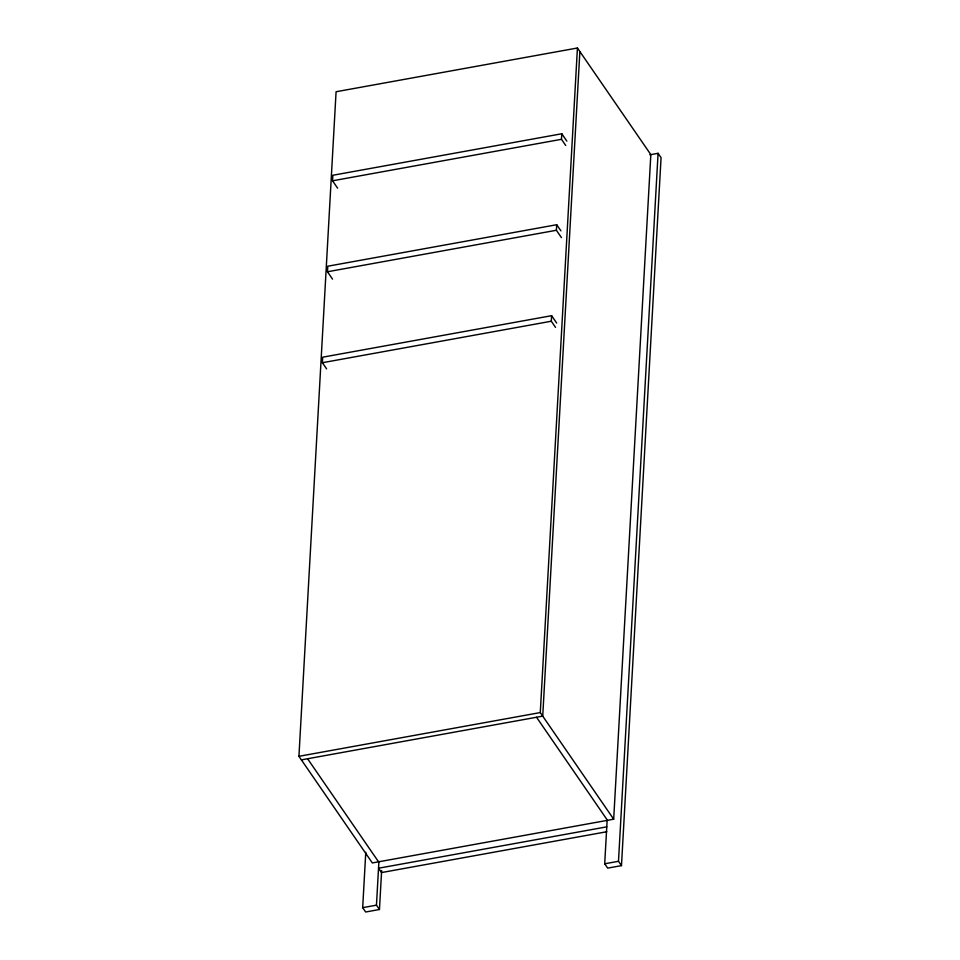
<?xml version="1.0" encoding="UTF-8"?>
<svg xmlns="http://www.w3.org/2000/svg" width="960" height="960" viewBox="0 0 960 960"><rect width="100%" height="100%" fill="white"/><g stroke="black" fill="none" stroke-linecap="round" stroke-linejoin="round"><path stroke-width="1.44" d="M298.932 756.312L336.084 91.74L577.428 48L650.832 154.62L613.68 819.204L372.336 862.944L298.932 756.312L540.276 712.572L613.68 819.204M326.604 368.856L322.38 362.724L322.692 357.18L551.616 315.684L556.68 323.052M332.532 279.12L327.468 271.764L327.768 266.22L556.704 224.724L560.928 230.856M337.62 188.16L332.544 180.804L332.856 175.26L561.792 133.764L566.856 141.132M381.636 870.588L379.452 909.504L365.664 912L362.676 907.656L365.772 852.276M379.452 909.504L376.464 905.16L378.912 861.384M555.528 327.36L551.304 321.228L551.616 315.684M561.456 237.624L556.392 230.268L556.704 224.724M565.704 145.44L561.48 139.308L561.792 133.764M540.276 712.572L577.428 48M579.876 51.552L542.724 716.136L301.38 759.876M649.8 154.812L658.08 153.312L661.068 157.656L621.48 865.632L607.692 868.128L604.704 863.784L607.152 820.008M621.48 865.632L618.492 861.288L658.08 153.312M332.544 180.804L561.48 139.308M327.468 271.764L556.392 230.268M322.38 362.724L551.304 321.228M606.768 826.848L378.528 868.224L381.516 872.568L606.816 831.732M362.676 907.656L376.464 905.16M604.704 863.784L618.492 861.288M536.52 717.252L607.476 820.32M307.584 758.748L378.54 861.816"/></g></svg>
